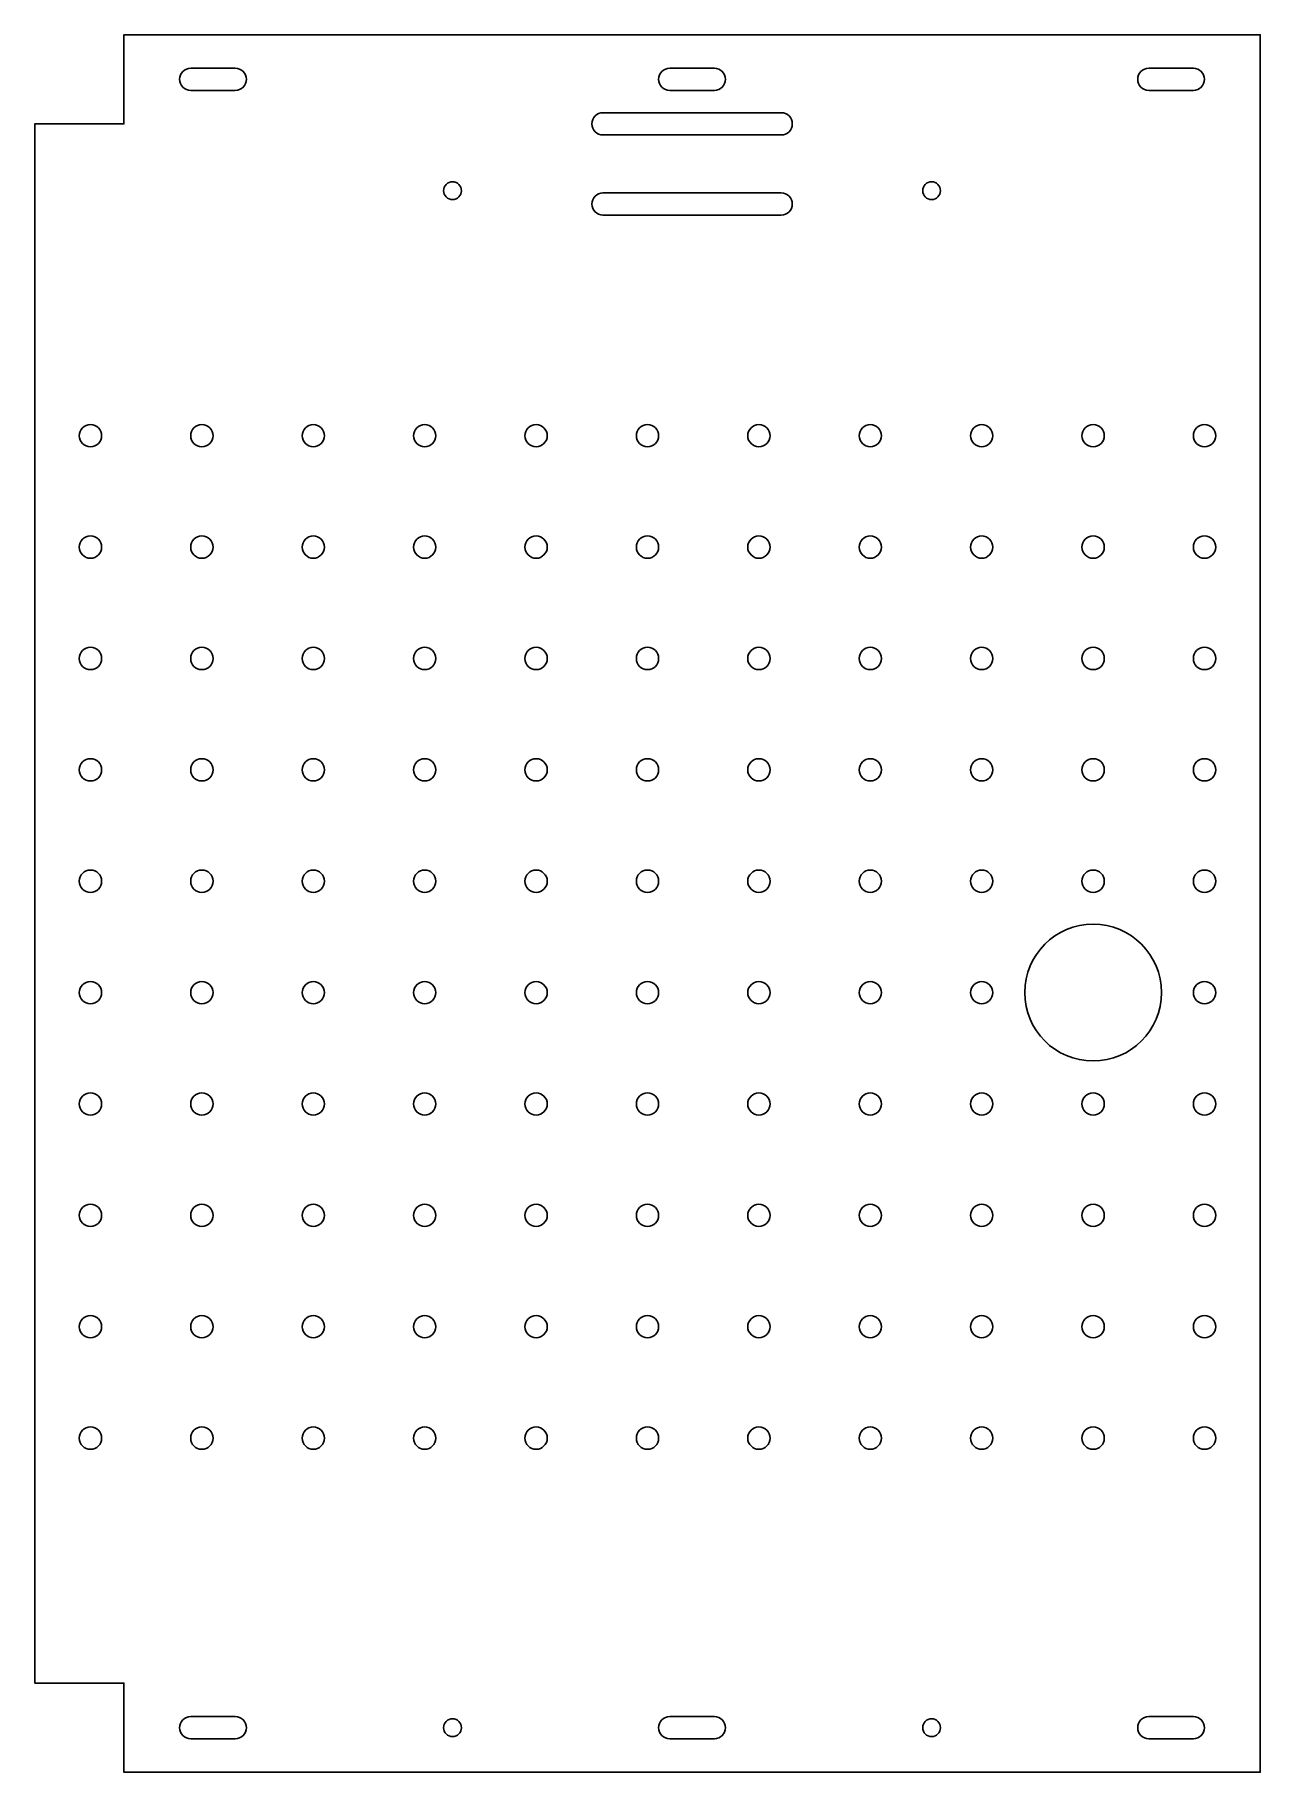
# Model space of a CAD drawing. Header units: millimetres. Extents: x -138 to 138, y -195 to 195.
import ezdxf

# ---------------------------------------------------------------- set-up
doc = ezdxf.new("R2010")
doc.units = ezdxf.units.MM
doc.layers.get('0').update_dxf_attribs({"linetype": 'CONTINUOUS'})

msp = doc.modelspace()

# ---------------------------------------------------------------- linework, layer by layer
msp.add_lwpolyline([(-137.5, -175), (-137.5, 175), (-117.5, 175), (-117.5, 195), (137.5, 195), (137.5, -195), (-117.5, -195), (-117.5, -175)], close=True)
for points in [[(-102.5, 182.5), (-92.5, 182.5, 1), (-92.5, 187.5), (-102.5, 187.5, 1)], [(5, 182.5, -1), (5, 187.5), (15, 187.5, -1), (15, 182.5)], [(112.5, 182.5, -1), (112.5, 187.5), (122.5, 187.5, -1), (122.5, 182.5)], [(-10, 172.5, -1), (-10, 177.5), (30, 177.5, -1), (30, 172.5)], [(30, 159.5), (-10, 159.5, 1), (-10, 154.5), (30, 154.5, 1)], [(-92.5, -182.5, -1), (-92.5, -187.5), (-102.5, -187.5, -1), (-102.5, -182.5)], [(5, -187.5), (15, -187.5, 1), (15, -182.5), (5, -182.5, 1)], [(112.5, -187.5), (122.5, -187.5, 1), (122.5, -182.5), (112.5, -182.5, 1)]]:
    msp.add_lwpolyline(points, format="xyb", close=True)
for centre, radius in [((-43.75, 160), 2), ((63.75, 160), 2), ((-125, 105), 2.5), ((-100, 105), 2.5), ((-75, 105), 2.5), ((-50, 105), 2.5), ((-25, 105), 2.5), ((0, 105), 2.5), ((25, 105), 2.5), ((50, 105), 2.5), ((75, 105), 2.5), ((100, 105), 2.5), ((125, 105), 2.5), ((-125, 80), 2.5), ((-100, 80), 2.5), ((-75, 80), 2.5), ((-50, 80), 2.5), ((-25, 80), 2.5), ((0, 80), 2.5), ((25, 80), 2.5), ((50, 80), 2.5), ((75, 80), 2.5), ((100, 80), 2.5), ((125, 80), 2.5), ((-125, 55), 2.5), ((-100, 55), 2.5), ((-75, 55), 2.5), ((-50, 55), 2.5), ((-25, 55), 2.5), ((0, 55), 2.5), ((25, 55), 2.5), ((50, 55), 2.5), ((75, 55), 2.5), ((100, 55), 2.5), ((125, 55), 2.5), ((-125, 30), 2.5), ((-100, 30), 2.5), ((-75, 30), 2.5), ((-50, 30), 2.5), ((-25, 30), 2.5), ((0, 30), 2.5), ((25, 30), 2.5), ((50, 30), 2.5), ((75, 30), 2.5), ((100, 30), 2.5), ((125, 30), 2.5), ((-125, 5), 2.5), ((-100, 5), 2.5), ((-75, 5), 2.5), ((-50, 5), 2.5), ((-25, 5), 2.5), ((0, 5), 2.5), ((25, 5), 2.5), ((50, 5), 2.5), ((75, 5), 2.5), ((100, 5), 2.5), ((125, 5), 2.5), ((100, -20), 15.35), ((-125, -20), 2.5), ((-100, -20), 2.5), ((-75, -20), 2.5), ((-50, -20), 2.5), ((-25, -20), 2.5), ((0, -20), 2.5), ((25, -20), 2.5), ((50, -20), 2.5), ((75, -20), 2.5), ((125, -20), 2.5), ((-125, -45), 2.5), ((-100, -45), 2.5), ((-75, -45), 2.5), ((-50, -45), 2.5), ((-25, -45), 2.5), ((0, -45), 2.5), ((25, -45), 2.5), ((50, -45), 2.5), ((75, -45), 2.5), ((100, -45), 2.5), ((125, -45), 2.5), ((-125, -70), 2.5), ((-100, -70), 2.5), ((-75, -70), 2.5), ((-50, -70), 2.5), ((-25, -70), 2.5), ((0, -70), 2.5), ((25, -70), 2.5), ((50, -70), 2.5), ((75, -70), 2.5), ((100, -70), 2.5), ((125, -70), 2.5), ((-125, -95), 2.5), ((-100, -95), 2.5), ((-75, -95), 2.5), ((-50, -95), 2.5), ((-25, -95), 2.5), ((0, -95), 2.5), ((25, -95), 2.5), ((50, -95), 2.5), ((75, -95), 2.5), ((100, -95), 2.5), ((125, -95), 2.5), ((-125, -120), 2.5), ((-100, -120), 2.5), ((-75, -120), 2.5), ((-50, -120), 2.5), ((-25, -120), 2.5), ((0, -120), 2.5), ((25, -120), 2.5), ((50, -120), 2.5), ((75, -120), 2.5), ((100, -120), 2.5), ((125, -120), 2.5), ((-43.75, -185), 2), ((63.75, -185), 2)]:
    msp.add_circle(centre, radius)

doc.saveas('drawing.dxf')
